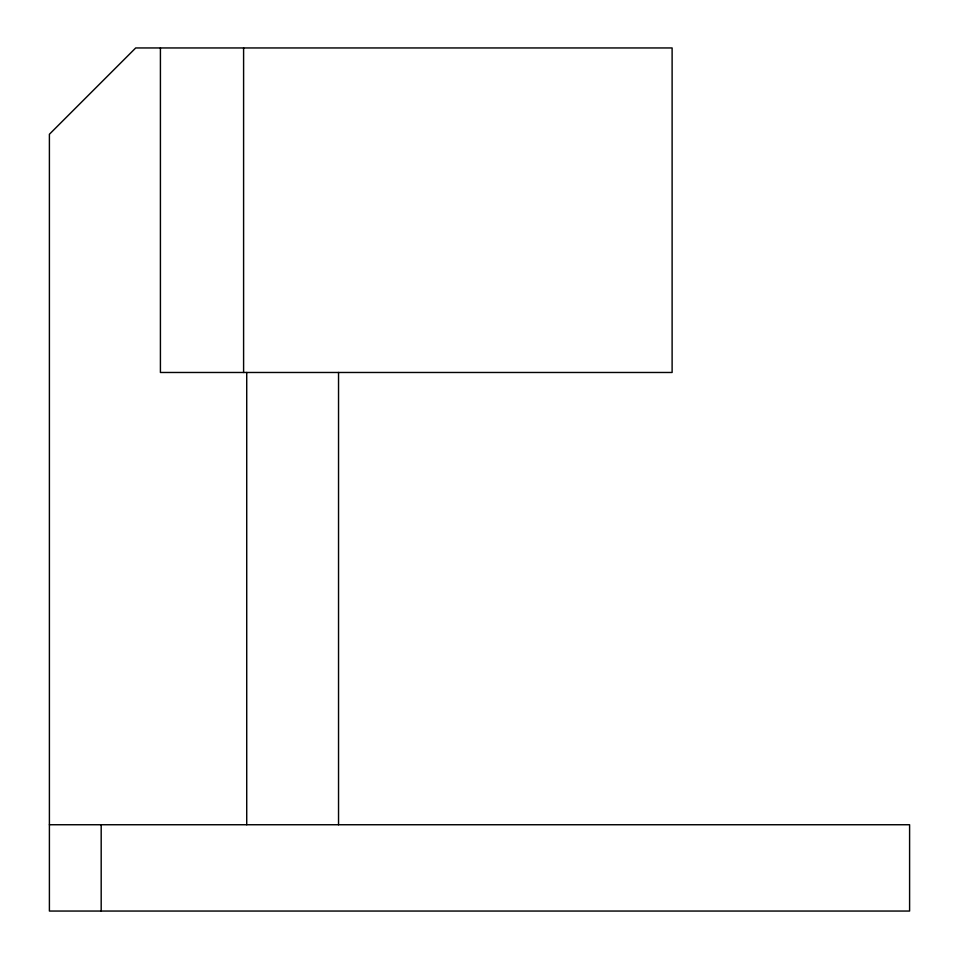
<?xml version="1.0" encoding="UTF-8"?>
<svg xmlns="http://www.w3.org/2000/svg" width="959" height="959" viewBox="0 0 959 959"><rect width="100%" height="100%" fill="white"/><g stroke="black" fill="none" stroke-linecap="round" stroke-linejoin="round"><path stroke-width="1.44" d="M49.4 824.74L909.6 824.74L909.6 911.05L49.4 911.05L49.4 134.26L135.71 47.95L672.115 47.95L672.115 372.476L160.417 372.476L160.417 47.95M338.539 372.476L338.539 824.74M246.727 372.476L246.727 824.74M243.598 47.95L243.598 372.476M101.186 824.74L101.186 911.05"/></g></svg>
